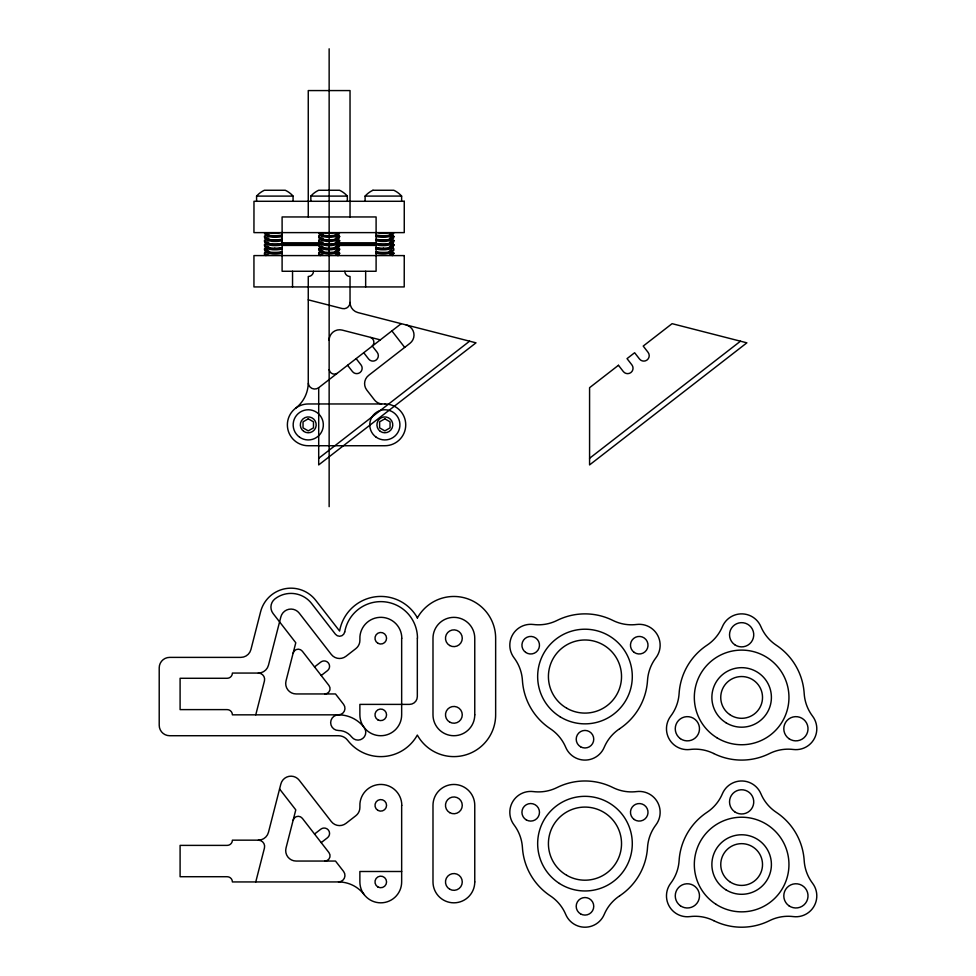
<?xml version="1.0" encoding="UTF-8"?>
<svg xmlns="http://www.w3.org/2000/svg" width="976" height="976" viewBox="0 0 976 976"><rect width="100%" height="100%" fill="white"/><g stroke="black" fill="none" stroke-linecap="round" stroke-linejoin="round"><path stroke-width="1.46" d="M374.796 244.11L376.102 245.415L376.102 271.267L282.101 271.267L282.101 245.415L283.406 244.11L282.125 242.829L282.101 216.953L376.102 216.953L376.102 242.804L374.796 244.11L339.111 244.11M255.761 714.835L264.447 680.906A6.295 6.295 0 0 0 258.359 673.062L232.398 673.062A5.222 5.222 0 0 1 227.176 678.283L180.096 678.283L180.096 709.613L227.176 709.613A5.222 5.222 0 0 1 232.398 714.835L338.501 714.835A32.33 32.33 0 0 1 364.17 727.523A7.832 7.832 0 0 1 362.706 738.503A7.832 7.832 0 0 1 351.726 737.039A16.665 16.665 0 0 0 338.501 730.499A7.832 7.832 0 0 1 330.657 722.667A7.832 7.832 0 0 1 338.501 714.835A6.478 6.478 0 0 0 343.613 704.391L335.5 693.948L296.131 693.948A10.443 10.443 0 0 1 286.017 680.906L295.789 642.769L273.109 613.538A10.443 10.443 0 0 1 274.964 598.886A26.108 26.108 0 0 1 311.6 603.51L335.439 634.241A5.222 5.222 0 0 0 344.711 631.96M255.761 881.938L264.447 848.01A6.295 6.295 0 0 0 258.359 840.165L232.398 840.165A5.222 5.222 0 0 1 227.176 845.387L180.096 845.387L180.096 876.716L227.176 876.716A5.222 5.222 0 0 1 232.398 881.938L338.501 881.938A32.33 32.33 0 0 1 364.17 894.626M339.526 236.595L335.219 238.412M339.526 240.779L335.219 242.597M339.526 244.952L335.219 246.769M339.489 249.246L335.219 250.942M339.526 253.309L335.219 255.126M389.387 238.425L393.804 236.595M389.387 242.609L393.804 240.779M389.387 246.782L393.804 244.952M389.387 255.139L393.804 253.309M318.81 240.279L319.445 241.536L323.08 242.609M393.694 240.999L393.511 242.426L390.437 243.5A41.712 41.712 0 0 1 383.373 243.988A38.54 38.54 0 0 1 375.553 243.341M393.694 253.528L392.901 255.334A6.307 6.307 0 0 1 392.218 255.59M318.81 244.464L319.445 245.72L323.08 246.782M318.81 252.821L319.445 254.077L323.08 255.139M339.441 232.617L337.598 233.667A13.627 13.627 0 0 1 336.525 233.972L335.219 234.24M318.81 236.107L319.445 237.363L323.08 238.425M318.81 248.636L318.957 250.783L322.422 251.918M256.578 201.288L256.578 196.103L257.554 195.066A24.437 24.437 0 0 1 264.386 190.259L285.273 190.259A24.437 24.437 0 0 1 292.117 195.066L293.056 196.066L293.093 201.288M310.844 201.288L310.844 196.103L311.82 195.066A24.437 24.437 0 0 1 318.652 190.259L339.55 190.259A24.437 24.437 0 0 1 346.382 195.066L347.322 196.066L347.358 201.288M365.109 201.288L365.109 196.103L366.098 195.066A24.437 24.437 0 0 1 372.93 190.259M372.283 346.077L318.701 387.692L318.701 464.905L475.995 342.832L357.887 312.564A10.443 10.443 0 0 1 350.03 302.438L350.03 276.489A5.222 5.222 0 0 1 344.809 271.267M401.209 323.666L372.332 346.077L377.2 352.348A5.429 5.429 0 0 1 376.236 359.973A5.429 5.429 0 0 1 368.611 359.009L363.755 352.739M318.701 458.293L469.59 341.197M314.54 666.925L320.811 662.057A5.429 5.429 0 0 1 328.436 663.021A5.429 5.429 0 0 1 327.472 670.646L321.202 675.514M589.577 458.293L740.479 341.197M314.54 834.041L320.811 829.173A5.429 5.429 0 0 1 328.436 830.125A5.429 5.429 0 0 1 327.472 837.75L321.202 842.617M336.171 243.5L339.233 242.426L339.55 240.889M265.972 235.216L265.167 235.643A2.086 2.086 0 0 0 264.533 236.094L265.179 237.363L268.815 238.425M265.972 239.388L265.167 239.815A2.086 2.086 0 0 0 264.533 240.267L265.179 241.536L268.815 242.609M265.972 243.573L265.167 244A2.086 2.086 0 0 0 264.533 244.451L265.179 245.72L268.815 246.782M265.972 247.745L265.167 248.172A2.086 2.086 0 0 0 264.533 248.624L264.691 250.783L268.156 251.918A43.054 43.054 0 0 0 274.829 252.357A41.151 41.151 0 0 0 282.101 251.808M265.972 251.93L265.167 252.357A2.086 2.086 0 0 0 264.533 252.808L265.179 254.077L268.815 255.139M320.238 235.216L319.445 235.643A2.086 2.086 0 0 0 318.798 236.094M320.238 239.388L319.445 239.815A2.086 2.086 0 0 0 318.798 240.267M320.177 243.61L319.445 244A2.086 2.086 0 0 0 318.798 244.451M320.238 247.745L319.445 248.172A2.086 2.086 0 0 0 318.798 248.624M320.238 251.93L319.445 252.357A2.086 2.086 0 0 0 318.798 252.808M337.415 247.636L339.343 246.501L339.55 245.061M392.108 234.874L387.643 236.021A40.565 40.565 0 0 1 383.373 236.229A30.11 30.11 0 0 1 376.102 235.497M392.108 239.059L387.643 240.206A40.565 40.565 0 0 1 383.373 240.413M393.816 245.061L393.218 246.818L387.643 248.563A40.565 40.565 0 0 1 383.373 248.77A30.11 30.11 0 0 1 376.102 248.026M392.108 251.588L387.643 252.735A40.565 40.565 0 0 1 383.373 252.943A30.11 30.11 0 0 1 376.102 252.211M337.342 235.143L333.365 236.021A41.407 41.407 0 0 1 325.362 236.058C323.093 237.278 315.785 232.19 320.14 233.508A12.2 12.2 0 0 0 321.665 233.959L323.08 234.252M337.342 239.315L333.365 240.206A41.407 41.407 0 0 1 325.362 240.242C323.166 239.852 318.481 239.815 318.652 236.704M337.342 243.5L333.365 244.378A41.407 41.407 0 0 1 325.362 244.415C323.154 244.049 318.518 243.976 318.652 240.889M337.342 247.672L333.365 248.563A41.407 41.407 0 0 1 325.362 248.599L319.847 247.135M337.342 251.857L333.365 252.735A41.407 41.407 0 0 1 325.362 252.772L319.847 251.308M391.608 243.5L387.643 244.378A41.102 41.102 0 0 1 379.286 244.39L375.321 243.585M282.979 243.536L279.014 244.39A41.504 41.504 0 0 1 271.096 244.415L265.57 242.963M282.93 244.586L278.965 245.415A41.968 41.968 0 0 1 272.389 245.537L266.96 244.683L265.972 243.17M337.818 247.282L336.171 247.672A42.712 42.712 0 0 1 322.446 247.648M392.084 247.282L390.437 247.672A41.712 41.712 0 0 1 383.373 248.172M336.171 235.143L339.099 234.179L339.55 232.617M390.437 239.315L393.511 238.254L393.816 236.704M390.437 251.857C396.232 250.185 393.938 248.868 389.387 250.966M389.387 234.252L390.79 233.972A13.627 13.627 0 0 0 391.864 233.667C395.317 231.495 393.182 235.643 390.437 235.143A41.712 41.712 0 0 1 383.373 235.631A41.029 41.029 0 0 1 376.102 235.106M372.966 190.259L393.816 190.259A24.437 24.437 0 0 1 400.648 195.066L401.6 196.066L365.109 196.103M256.578 196.103L293.02 196.103M310.844 196.103L347.285 196.103M282.149 242.804L319.433 242.804M338.77 242.804L376.102 242.804M283.467 244.11L319.103 244.11M282.149 245.415L318.652 245.415M339.55 245.415L376.102 245.415M401.661 871.495L359.876 871.495L359.876 881.938A20.886 20.886 0 0 0 380.762 902.824A20.886 20.886 0 0 0 401.661 881.938L401.661 805.346M268.815 234.252L267.4 233.972A12.2 12.2 0 0 1 265.862 233.508C262.52 231.727 265.923 236.046 268.156 235.204M323.08 250.966L318.713 249.234M268.815 250.966L264.435 249.234M322.422 239.388L319.86 238.742M322.422 243.561L319.86 242.926M322.422 247.745L319.091 246.708L318.652 245.061M308.257 299.839L342.186 308.538A6.295 6.295 0 0 0 350.03 302.438M380.323 339.88L342.186 330.095A10.443 10.443 0 0 0 329.144 340.221M320.287 255.614L318.762 254.748L318.652 253.418M264.386 253.418L264.545 254.821L265.972 255.59M319.86 234.569L322.422 235.204A42.712 42.712 0 0 0 336.159 235.082M375.272 244.586L379.249 245.415A41.98 41.98 0 0 0 385.813 245.537L391.242 244.683L392.23 243.061M392.23 235.216L393.047 235.643M392.23 239.388L393.047 239.828A1.342 1.342 0 0 1 393.95 240.718M392.23 243.573L393.047 244M392.23 247.745L393.047 248.185M392.23 251.93L393.047 252.357A1.342 1.342 0 0 1 393.95 253.248M337.964 235.216L338.77 235.643M337.964 239.388L338.77 239.828A1.342 1.342 0 0 1 339.685 240.718M337.989 243.585L338.77 244M337.964 247.745L338.77 248.185M337.964 251.93L338.77 252.357A1.342 1.342 0 0 1 339.685 253.248M265.57 234.606L271.096 236.082A41.663 41.663 0 0 0 274.829 236.241A30.097 30.097 0 0 0 282.101 235.497M265.57 238.778L271.096 240.255A41.663 41.663 0 0 0 274.829 240.413M265.57 247.135L271.096 248.612A41.663 41.663 0 0 0 274.829 248.77A30.097 30.097 0 0 0 282.101 248.026M265.57 251.308L271.096 252.784A41.663 41.663 0 0 0 274.829 252.943A30.097 30.097 0 0 0 282.101 252.211M391.888 330.901L404.686 347.407M356.155 358.631L361.022 364.902A5.429 5.429 0 0 1 360.059 372.515A5.429 5.429 0 0 1 352.446 371.551L347.578 365.28M279.575 788.986L295.789 809.873L286.017 848.01A10.443 10.443 0 0 0 296.131 861.052L335.5 861.052L343.613 871.495A6.478 6.478 0 0 1 338.501 881.938M417.325 638.243L417.325 696.559A7.832 7.832 0 0 1 409.493 704.391L359.876 704.391L359.876 714.835A20.886 20.886 0 0 0 380.762 735.721A20.886 20.886 0 0 0 401.661 714.835L401.661 638.243M401.624 196.103L401.624 201.288M392.23 234.704L391.242 236.326L385.813 237.192A43.737 43.737 0 0 1 383.373 237.266A30.11 30.11 0 0 1 376.102 236.521M392.23 238.876L391.242 240.499L385.813 241.377A43.737 43.737 0 0 1 383.373 241.438A30.11 30.11 0 0 1 376.102 240.694M392.23 247.233L391.242 248.856L385.813 249.734A43.737 43.737 0 0 1 383.373 249.795A30.11 30.11 0 0 1 376.102 249.051M392.23 251.418L391.242 253.04L385.813 253.906A43.737 43.737 0 0 1 383.373 253.98A30.11 30.11 0 0 1 376.102 253.235M365.658 271.267L365.658 286.932M350.03 216.953L350.03 90.573L308.257 90.573L308.257 216.953M339.55 236.704L339.099 238.351L336.171 239.315A42.712 42.712 0 0 1 322.446 239.291M339.55 249.246L339.233 250.783L336.171 251.857A42.712 42.712 0 0 1 322.446 251.82M339.55 253.418L338.379 255.444A7.576 7.576 0 0 1 337.794 255.651M337.964 234.704L336.976 236.326L331.535 237.192A44.005 44.005 0 0 1 326.667 237.192L321.226 236.326L320.238 234.813M337.964 238.876L336.976 240.499L331.535 241.377A44.005 44.005 0 0 1 326.667 241.377L321.226 240.499L320.238 238.986M337.964 243.061L336.976 244.683L331.535 245.549A44.005 44.005 0 0 1 326.667 245.549L321.226 244.683L320.238 243.17M337.964 247.233L336.976 248.856L331.535 249.734A44.005 44.005 0 0 1 326.667 249.734L321.226 248.856L320.238 247.343M337.964 251.418L336.976 253.04L331.535 253.906A44.005 44.005 0 0 1 326.667 253.906L321.226 253.04L320.238 251.527M329.144 48.8L329.144 506.678M292.544 271.267L292.544 286.932M265.972 234.813L266.96 236.326L272.389 237.192A43.737 43.737 0 0 0 274.829 237.266A30.097 30.097 0 0 0 282.101 236.521M265.972 238.986L266.96 240.499L272.389 241.377A43.737 43.737 0 0 0 274.829 241.438A30.097 30.097 0 0 0 282.101 240.694M265.972 247.343L266.96 248.856L272.389 249.734A43.737 43.737 0 0 0 274.829 249.795A30.097 30.097 0 0 0 282.101 249.051M265.972 251.527L266.96 253.04L272.389 253.906A43.737 43.737 0 0 0 274.829 253.98A30.097 30.097 0 0 0 282.101 253.235M264.386 236.704L264.825 238.364L268.156 239.388A43.054 43.054 0 0 0 274.829 239.828A41.151 41.151 0 0 0 282.101 239.279M264.386 240.889L264.825 242.536L268.156 243.561A43.054 43.054 0 0 0 274.829 244A38.637 38.637 0 0 0 282.65 243.341M264.386 245.061L264.825 246.708L268.156 247.745A43.054 43.054 0 0 0 274.829 248.185M323.52 232.703A37.088 37.088 0 0 0 329.107 233.081A37.088 37.088 0 0 0 334.683 232.703M336.159 243.427A42.712 42.712 0 0 1 322.446 243.463M282.101 239.669A30.097 30.097 0 0 1 274.829 240.413M269.242 232.703A37.088 37.088 0 0 0 274.829 233.081A37.088 37.088 0 0 0 280.417 232.703M268.156 235.228A43.054 43.054 0 0 0 274.829 235.643A41.151 41.151 0 0 0 282.101 235.106M282.101 247.636A41.151 41.151 0 0 1 274.829 248.209M383.373 240.413A30.11 30.11 0 0 1 376.102 239.669M377.785 232.703A37.088 37.088 0 0 0 383.373 233.081A37.088 37.088 0 0 0 388.96 232.703M376.102 239.279A41.029 41.029 0 0 0 383.373 239.852A41.712 41.712 0 0 0 390.449 239.352M383.373 248.209A41.029 41.029 0 0 1 376.102 247.636M376.102 251.808A41.029 41.029 0 0 0 383.373 252.394A41.712 41.712 0 0 0 390.449 251.881M393.023 235.741A1.342 1.342 0 0 1 393.95 236.534M393.023 244.098A1.342 1.342 0 0 1 393.95 244.891M393.023 248.27A1.342 1.342 0 0 1 393.95 249.075M338.745 235.741A1.342 1.342 0 0 1 339.685 236.534M338.745 244.098A1.342 1.342 0 0 1 339.685 244.891M338.745 248.27A1.342 1.342 0 0 1 339.685 249.075M381.555 403.905A10.443 10.443 0 0 1 374.455 399.928L366.781 390.034A10.443 10.443 0 0 1 368.635 375.382L409.969 343.308A10.443 10.443 0 0 0 406.162 324.935M318.701 387.692A6.478 6.478 0 0 1 308.257 382.58L308.257 276.489A5.222 5.222 0 0 0 313.479 271.267M370.66 337.452A5.222 5.222 0 0 1 372.417 345.943M336.988 373.442A5.222 5.222 0 0 1 329.193 369.636M308.245 383.446A32.33 32.33 0 0 1 295.569 408.261M401.807 638.243A20.972 20.972 0 0 0 381.75 617.344A20.972 20.972 0 0 0 359.937 636.401L359.888 640.378A10.443 10.443 0 0 1 355.837 648.625L345.955 656.299A10.443 10.443 0 0 1 331.303 654.457L299.217 613.111A10.443 10.443 0 0 0 280.844 616.917L268.473 665.205A10.443 10.443 0 0 1 258.359 673.062M417.447 617.954A41.883 41.883 0 0 0 339.599 631.045L315.724 600.301A31.33 31.33 0 0 0 260.616 611.732L250.93 649.54A10.443 10.443 0 0 1 240.804 657.385L169.653 657.385A10.443 10.443 0 0 0 159.21 667.84L159.21 725.278A10.443 10.443 0 0 0 169.653 735.721L338.501 735.721A11.444 11.444 0 0 1 347.578 740.211A41.773 41.773 0 0 0 417.325 735.062A41.773 41.773 0 0 0 495.649 714.835L495.649 638.243A41.773 41.773 0 0 0 417.325 618.015M344.735 631.96A36.649 36.649 0 0 1 417.484 638.243M293.142 653.09A5.222 5.222 0 0 1 302.328 651.187L328.973 685.518A5.222 5.222 0 0 1 324.837 693.948M401.807 805.346A20.972 20.972 0 0 0 381.75 784.46A20.972 20.972 0 0 0 359.937 803.504L359.888 807.481A10.443 10.443 0 0 1 355.837 815.729L345.955 823.402A10.443 10.443 0 0 1 331.303 821.56L299.217 780.214A10.443 10.443 0 0 0 280.844 784.033L268.473 832.308A10.443 10.443 0 0 1 258.359 840.165M324.837 861.052A5.222 5.222 0 0 0 328.973 852.634L302.328 818.303A5.222 5.222 0 0 0 293.142 820.206M618.455 365.28L589.577 387.692L589.577 464.905L746.872 342.832L672.086 323.666L643.208 346.077L648.076 352.348A5.429 5.429 0 0 1 647.112 359.973A5.429 5.429 0 0 1 639.5 359.009L634.632 352.739L627.031 358.631L631.899 364.902A5.429 5.429 0 0 1 630.947 372.515A5.429 5.429 0 0 1 623.322 371.551L618.455 365.28M308.257 418.826L303.036 421.839L303.036 427.866L308.257 430.88L313.479 427.866L313.479 421.839L308.257 418.826M384.837 418.826L379.615 421.839L379.615 427.866L384.837 430.88L390.058 427.866L390.058 421.839L384.837 418.826M404.259 201.288L253.98 201.288L253.943 232.617L404.259 232.617L404.259 201.288M404.223 255.59L253.943 255.59L253.943 286.932L404.223 286.932L404.259 255.59M384.837 403.966L308.257 403.966A20.886 20.886 0 0 0 287.371 424.853A20.886 20.886 0 0 0 308.257 445.739L384.837 445.739A20.886 20.886 0 0 0 405.735 424.853A20.886 20.886 0 0 0 384.837 403.966M474.763 714.835L474.763 638.243A20.886 20.886 0 0 0 453.877 617.357A20.886 20.886 0 0 0 432.99 638.243L432.99 714.835A20.886 20.886 0 0 0 453.877 735.721A20.886 20.886 0 0 0 474.763 714.835M474.763 881.938L474.763 805.346A20.886 20.886 0 0 0 453.877 784.46A20.886 20.886 0 0 0 432.99 805.346L432.99 881.938A20.886 20.886 0 0 0 453.877 902.824A20.886 20.886 0 0 0 474.763 881.938M299.571 437.187A15.079 15.079 0 0 0 323.276 426.207A15.079 15.079 0 0 0 301.913 411.164A15.079 15.079 0 0 0 299.571 437.187M303.682 431.343A7.942 7.942 0 0 0 316.163 425.56A7.942 7.942 0 0 0 304.915 417.655A7.942 7.942 0 0 0 303.682 431.343M380.274 431.343A7.942 7.942 0 0 0 392.742 425.56A7.942 7.942 0 0 0 381.506 417.655A7.942 7.942 0 0 0 380.274 431.343M376.163 437.187A15.079 15.079 0 0 0 399.867 426.207A15.079 15.079 0 0 0 378.505 411.164A15.079 15.079 0 0 0 376.163 437.187M377.871 643.269A5.807 5.807 0 0 0 386.569 638.243A5.807 5.807 0 0 0 377.871 633.217A5.807 5.807 0 0 0 377.871 643.269M377.871 719.861A5.807 5.807 0 0 0 386.569 714.835A5.807 5.807 0 0 0 377.871 709.808A5.807 5.807 0 0 0 377.871 719.861M449.68 645.514A8.394 8.394 0 0 0 462.27 638.243A8.394 8.394 0 0 0 449.68 630.972A8.394 8.394 0 0 0 449.68 645.514M449.68 722.106A8.394 8.394 0 0 0 462.27 714.835A8.394 8.394 0 0 0 449.68 707.563A8.394 8.394 0 0 0 449.68 722.106M619.614 728.755A62.659 62.659 0 0 0 647.515 680.431A41.773 41.773 0 0 1 655.909 657.812A20.886 20.886 0 0 0 636.657 624.481A41.773 41.773 0 0 1 612.879 620.431A62.659 62.659 0 0 0 557.076 620.431A41.773 41.773 0 0 1 533.299 624.481A20.886 20.886 0 0 0 514.047 657.812A41.773 41.773 0 0 1 522.428 680.431A62.659 62.659 0 0 0 550.342 728.755A41.773 41.773 0 0 1 565.726 747.323A20.886 20.886 0 0 0 604.217 747.323A41.773 41.773 0 0 1 619.614 728.755M566.702 708.198A36.551 36.551 0 0 0 621.529 676.539A36.551 36.551 0 0 0 566.702 644.88A36.551 36.551 0 0 0 566.702 708.198M525.649 652.383A8.772 8.772 0 0 0 539.447 645.99A8.772 8.772 0 0 0 527.016 637.243A8.772 8.772 0 0 0 525.649 652.383M634.193 652.383A8.772 8.772 0 0 0 647.979 645.99A8.772 8.772 0 0 0 635.559 637.243A8.772 8.772 0 0 0 634.193 652.383M580.586 746.799A8.772 8.772 0 0 0 593.75 739.21A8.772 8.772 0 0 0 580.586 731.61A8.772 8.772 0 0 0 580.586 746.799M560.163 716.823A47.312 47.312 0 0 0 632.277 677.893A47.312 47.312 0 0 0 562.493 634.9A47.312 47.312 0 0 0 560.163 716.823M713.737 753.533A62.659 62.659 0 0 0 769.539 753.533A41.773 41.773 0 0 1 793.317 749.483A20.886 20.886 0 0 0 812.569 716.152A41.773 41.773 0 0 1 804.187 693.533A62.659 62.659 0 0 0 776.274 645.209A41.773 41.773 0 0 1 760.89 626.641A20.886 20.886 0 0 0 722.399 626.641A41.773 41.773 0 0 1 707.002 645.209A62.659 62.659 0 0 0 679.101 693.533A41.773 41.773 0 0 1 670.707 716.152A20.886 20.886 0 0 0 689.959 749.483A41.773 41.773 0 0 1 713.737 753.533M788.937 738.661A12.115 12.115 0 0 0 807.969 729.853A12.115 12.115 0 0 0 790.816 717.763A12.115 12.115 0 0 0 788.937 738.661M680.394 738.661A12.115 12.115 0 0 0 699.438 729.853A12.115 12.115 0 0 0 682.285 717.763A12.115 12.115 0 0 0 680.394 738.661M734.66 644.672A12.115 12.115 0 0 0 753.704 635.852A12.115 12.115 0 0 0 736.551 623.774A12.115 12.115 0 0 0 734.66 644.672M729.609 714.505A20.886 20.886 0 0 0 762.439 699.304A20.886 20.886 0 0 0 732.866 678.466A20.886 20.886 0 0 0 729.609 714.505M726.095 722.813A29.768 29.768 0 0 0 771.394 698.206A29.768 29.768 0 0 0 727.437 671.268A29.768 29.768 0 0 0 726.095 722.813M716.823 737.71A47.312 47.312 0 0 0 788.937 698.779A47.312 47.312 0 0 0 719.166 655.787A47.312 47.312 0 0 0 716.823 737.71M713.737 920.649A62.659 62.659 0 0 0 769.539 920.649A41.773 41.773 0 0 1 793.317 916.598A20.886 20.886 0 0 0 812.569 883.268A41.773 41.773 0 0 1 804.187 860.649A62.659 62.659 0 0 0 776.274 812.313A41.773 41.773 0 0 1 760.89 793.744A20.886 20.886 0 0 0 722.399 793.744A41.773 41.773 0 0 1 707.002 812.313A62.659 62.659 0 0 0 679.101 860.649A41.773 41.773 0 0 1 670.707 883.268A20.886 20.886 0 0 0 689.959 916.598A41.773 41.773 0 0 1 713.737 920.649M729.609 881.609A20.886 20.886 0 0 0 762.439 866.407A20.886 20.886 0 0 0 732.866 845.582A20.886 20.886 0 0 0 729.609 881.609M734.66 811.776A12.115 12.115 0 0 0 753.704 802.955A12.115 12.115 0 0 0 736.551 790.877A12.115 12.115 0 0 0 734.66 811.776M680.394 905.777A12.115 12.115 0 0 0 699.438 896.956A12.115 12.115 0 0 0 682.285 884.878A12.115 12.115 0 0 0 680.394 905.777M788.937 905.777A12.115 12.115 0 0 0 807.969 896.956A12.115 12.115 0 0 0 790.816 884.878A12.115 12.115 0 0 0 788.937 905.777M726.095 889.917A29.768 29.768 0 0 0 771.394 865.309A29.768 29.768 0 0 0 727.437 838.372A29.768 29.768 0 0 0 726.095 889.917M716.079 904.349A47.312 47.312 0 0 0 788.901 866.761A47.312 47.312 0 0 0 719.934 822.487A47.312 47.312 0 0 0 716.079 904.349M619.614 895.87A62.659 62.659 0 0 0 647.515 847.534A41.773 41.773 0 0 1 655.909 824.915A20.886 20.886 0 0 0 636.657 791.585A41.773 41.773 0 0 1 612.879 787.534A62.659 62.659 0 0 0 557.076 787.534A41.773 41.773 0 0 1 533.299 791.585A20.886 20.886 0 0 0 514.047 824.915A41.773 41.773 0 0 1 522.428 847.534A62.659 62.659 0 0 0 550.342 895.87A41.773 41.773 0 0 1 565.726 914.439A20.886 20.886 0 0 0 604.217 914.439A41.773 41.773 0 0 1 619.614 895.87M580.586 913.914A8.772 8.772 0 0 0 593.75 906.314A8.772 8.772 0 0 0 580.586 898.713A8.772 8.772 0 0 0 580.586 913.914M634.193 819.486A8.772 8.772 0 0 0 647.979 813.106A8.772 8.772 0 0 0 635.559 804.358A8.772 8.772 0 0 0 634.193 819.486M526.32 819.913A8.772 8.772 0 0 0 539.484 812.313A8.772 8.772 0 0 0 526.32 804.712A8.772 8.772 0 0 0 526.32 819.913M566.702 875.301A36.551 36.551 0 0 0 621.529 843.642A36.551 36.551 0 0 0 566.702 811.983A36.551 36.551 0 0 0 566.702 875.301M559.419 883.463A47.312 47.312 0 0 0 632.241 845.875A47.312 47.312 0 0 0 563.274 801.601A47.312 47.312 0 0 0 559.419 883.463M449.68 889.209A8.394 8.394 0 0 0 462.27 881.938A8.394 8.394 0 0 0 449.68 874.667A8.394 8.394 0 0 0 449.68 889.209M449.68 812.63A8.394 8.394 0 0 0 462.27 805.346A8.394 8.394 0 0 0 449.68 798.075A8.394 8.394 0 0 0 449.68 812.63M377.871 886.964A5.807 5.807 0 0 0 386.569 881.938A5.807 5.807 0 0 0 377.871 876.912A5.807 5.807 0 0 0 377.871 886.964M377.871 810.373A5.807 5.807 0 0 0 386.569 805.346A5.807 5.807 0 0 0 377.871 800.332A5.807 5.807 0 0 0 377.871 810.373"/></g></svg>
